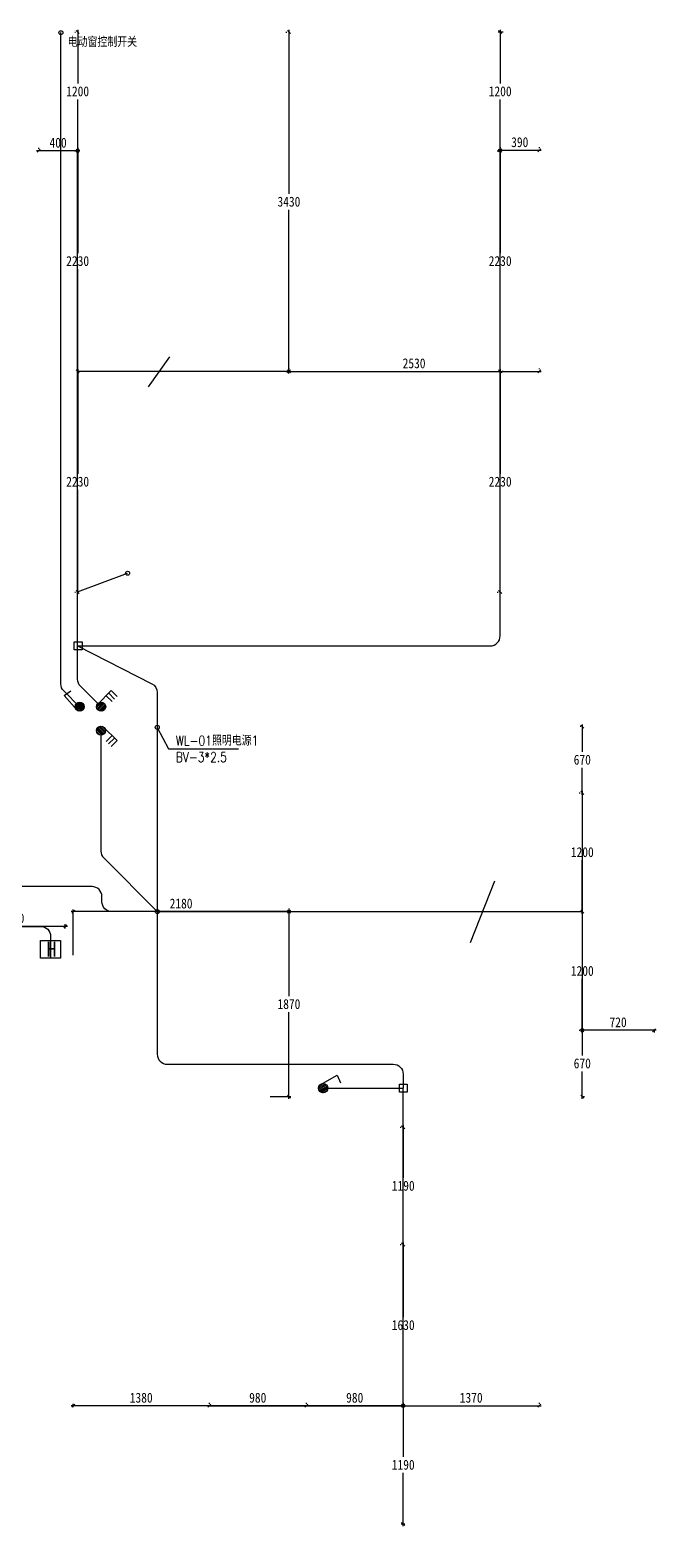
# Model space of a CAD drawing. Header units: millimetres. Extents: x -64529 to 3079702, y -28926 to 77119.
# Drawn here: x 16957 to 23286, y 31272 to 46394 of the extents above; entities that cross this region are included whole.
import ezdxf

# ---------------------------------------------------------------- set-up
doc = ezdxf.new("R2010")
doc.units = ezdxf.units.MM
doc.header["$LTSCALE"] = 10
doc.layers.get('0').update_dxf_attribs({"color": 255})
doc.layers.get('Defpoints').update_dxf_attribs({"color": 255})
doc.layers.add('1灯位开关布线图', color=1, linetype='Continuous', lineweight=30)
doc.layers.add('1灯位开关布置图', color=5, linetype='Continuous', lineweight=30)
doc.styles.add('_THVAC_DIM', font='SIMPLEX', dxfattribs={"width": 0.8, "height": 3.5, "bigfont": 'HZTXT'})
doc.styles.add('夏建东', font='', dxfattribs={"width": 0.85})
doc.styles.add('标注', font='', dxfattribs={"height": 60})
doc.styles.get('夏建东').set_extended_font_data('SimSun')
doc.styles.get('标注').set_extended_font_data('SimSun')
doc.dimstyles.new('g', dxfattribs={"dimtxt": 100, "dimasz": 31, "dimexe": 21, "dimexo": 30, "dimgap": 31, "dimtad": 1, "dimtih": 1, "dimtoh": 1, "dimdec": 0, "dimrnd": 10, "dimdsep": 46, "dimtxsty": '夏建东', "dimblk": 'OBLIQUE', "dimcen": 2.5, "dimdle": 21, "dimclrd": 5, "dimclre": 5, "dimclrt": 5, "dimadec": 0, "dimazin": 0, "dimtfac": 1, "dimtdec": 0, "dimtmove": 2, "dimatfit": 3, "dimldrblk": 'DOT', "dimfxl": 300, "dimlwd": -1, "dimlwe": -1, "dimarcsym": 1})

# ---------------------------------------------------------------- blocks, each defined once
blk = doc.blocks.new('_Oblique')
at = {"color": 0, "linetype": 'ByBlock', "lineweight": -2}
blk.add_line((-0.5, -0.5), (0.5, 0.5), dxfattribs=at)
blk = doc.blocks.new('*D266')
at = {"layer": '1灯位开关布置图', "color": 5, "transparency": 16777216}
for p, q in [((20700, 35303), (20709, 35303)), ((20730, 35324), (20730, 34792)), ((20730, 34097), (20730, 34630)), ((20700, 34118), (20709, 34118))]:
    blk.add_line(p, q, dxfattribs=at)
at = {"layer": 'Defpoints', "color": 0, "lineweight": 30, "transparency": 16777216}
for p in [(20730, 35303, 0), (20730, 35303), (20730, 34118, 0)]:
    blk.add_point(p, dxfattribs=at)
at = {"layer": '1灯位开关布置图', "color": 5, "transparency": 16777216, "xscale": 31, "yscale": 31, "zscale": 31}
for p, rotation in [((20730, 35303), 90), ((20730, 34118), 270)]:
    blk.add_blockref('_Oblique', p, dxfattribs=dict(at, rotation=rotation))
at = {"layer": '1灯位开关布置图', "color": 5, "transparency": 16777216, "insert": (20730, 34711), "char_height": 100, "attachment_point": 5, "style": '夏建东'}
blk.add_mtext('1190', dxfattribs=at)
blk = doc.blocks.new('_Dot')
at = {"color": 0, "linetype": 'ByBlock', "lineweight": -2}
blk.add_line((-0.5, 0), (-1, 0), dxfattribs=at)
at = {"color": 0, "linetype": 'ByBlock', "const_width": 0.5}
blk.add_lwpolyline([(-0.25, 0, 1), (0.25, 0, 1)], format="xyb", close=True, dxfattribs=at)
blk = doc.blocks.new('*D267')
at = {"layer": '1灯位开关布置图', "color": 5, "transparency": 16777216}
for p, q in [((20700, 34118), (20709, 34118)), ((20730, 34139), (20730, 33384)), ((20730, 32467), (20730, 33222)), ((20700, 32488), (20709, 32488))]:
    blk.add_line(p, q, dxfattribs=at)
at = {"layer": 'Defpoints', "color": 0, "lineweight": 30, "transparency": 16777216}
for p in [(20730, 34118, 0), (20730, 32488, 0), (20730, 32488)]:
    blk.add_point(p, dxfattribs=at)
at = {"layer": '1灯位开关布置图', "color": 5, "transparency": 16777216, "xscale": 31, "yscale": 31, "zscale": 31}
for p, rotation in [((20730, 34118), 90), ((20730, 32488), 270)]:
    blk.add_blockref('_Oblique', p, dxfattribs=dict(at, rotation=rotation))
at = {"layer": '1灯位开关布置图', "color": 5, "transparency": 16777216, "insert": (20730, 33303), "char_height": 100, "attachment_point": 5, "style": '夏建东'}
blk.add_mtext('1630', dxfattribs=at)
blk = doc.blocks.new('*D268')
at = {"layer": '1灯位开关布置图', "color": 5, "transparency": 16777216}
for p, q in [((20700, 32488), (20709, 32488)), ((20730, 32509), (20730, 31972)), ((20730, 31272), (20730, 31810)), ((20745, 31293), (20709, 31293))]:
    blk.add_line(p, q, dxfattribs=at)
at = {"layer": 'Defpoints', "color": 0, "lineweight": 30, "transparency": 16777216}
for p in [(20730, 32488, 0), (20730, 31293), (20775, 31293, 0)]:
    blk.add_point(p, dxfattribs=at)
at = {"layer": '1灯位开关布置图', "color": 5, "transparency": 16777216, "xscale": 31, "yscale": 31, "zscale": 31}
for p, rotation in [((20730, 32488), 90), ((20730, 31293), 270)]:
    blk.add_blockref('_Oblique', p, dxfattribs=dict(at, rotation=rotation))
at = {"layer": '1灯位开关布置图', "color": 5, "transparency": 16777216, "insert": (20730, 31891), "char_height": 100, "attachment_point": 5, "style": '夏建东'}
blk.add_mtext('1190', dxfattribs=at)
blk = doc.blocks.new('*D269')
at = {"layer": '1灯位开关布置图', "color": 5, "transparency": 16777216}
for p, q in [((20730, 32518), (20730, 32509)), ((22105, 32518), (22105, 32509)), ((20709, 32488), (22126, 32488))]:
    blk.add_line(p, q, dxfattribs=at)
at = {"layer": 'Defpoints', "color": 0, "lineweight": 30, "transparency": 16777216}
for p in [(20730, 32488, 0), (22105, 32488, 0), (22105, 32488)]:
    blk.add_point(p, dxfattribs=at)
at = {"layer": '1灯位开关布置图', "color": 5, "transparency": 16777216, "xscale": 31, "yscale": 31, "zscale": 31, "rotation": 180}
blk.add_blockref('_Oblique', (20730, 32488), dxfattribs=at)
at = {"layer": '1灯位开关布置图', "color": 5, "transparency": 16777216, "xscale": 31, "yscale": 31, "zscale": 31}
blk.add_blockref('_Oblique', (22105, 32488), dxfattribs=at)
at = {"layer": '1灯位开关布置图', "color": 5, "transparency": 16777216, "insert": (21417, 32569), "char_height": 100, "attachment_point": 5, "style": '夏建东'}
blk.add_mtext('1370', dxfattribs=at)
blk = doc.blocks.new('*D270')
at = {"layer": '1灯位开关布置图', "color": 5, "transparency": 16777216}
for p, q in [((19750, 32518), (19750, 32509)), ((20730, 32518), (20730, 32509)), ((20751, 32488), (19729, 32488))]:
    blk.add_line(p, q, dxfattribs=at)
at = {"layer": 'Defpoints', "color": 0, "lineweight": 30, "transparency": 16777216}
for p in [(19750, 32488, 0), (19750, 32488), (20730, 32488, 0)]:
    blk.add_point(p, dxfattribs=at)
at = {"layer": '1灯位开关布置图', "color": 5, "transparency": 16777216, "xscale": 31, "yscale": 31, "zscale": 31, "rotation": 180}
blk.add_blockref('_Oblique', (19750, 32488), dxfattribs=at)
at = {"layer": '1灯位开关布置图', "color": 5, "transparency": 16777216, "xscale": 31, "yscale": 31, "zscale": 31}
blk.add_blockref('_Oblique', (20730, 32488), dxfattribs=at)
at = {"layer": '1灯位开关布置图', "color": 5, "transparency": 16777216, "insert": (20240, 32569), "char_height": 100, "attachment_point": 5, "style": '夏建东'}
blk.add_mtext('980', dxfattribs=at)
blk = doc.blocks.new('*D271')
at = {"layer": '1灯位开关布置图', "color": 5, "transparency": 16777216}
for p, q in [((18770, 32518), (18770, 32509)), ((19750, 32518), (19750, 32509)), ((19771, 32488), (18749, 32488))]:
    blk.add_line(p, q, dxfattribs=at)
at = {"layer": 'Defpoints', "color": 0, "lineweight": 30, "transparency": 16777216}
for p in [(18770, 32488, 0), (18770, 32488), (19750, 32488, 0)]:
    blk.add_point(p, dxfattribs=at)
at = {"layer": '1灯位开关布置图', "color": 5, "transparency": 16777216, "xscale": 31, "yscale": 31, "zscale": 31, "rotation": 180}
blk.add_blockref('_Oblique', (18770, 32488), dxfattribs=at)
at = {"layer": '1灯位开关布置图', "color": 5, "transparency": 16777216, "xscale": 31, "yscale": 31, "zscale": 31}
blk.add_blockref('_Oblique', (19750, 32488), dxfattribs=at)
at = {"layer": '1灯位开关布置图', "color": 5, "transparency": 16777216, "insert": (19260, 32569), "char_height": 100, "attachment_point": 5, "style": '夏建东'}
blk.add_mtext('980', dxfattribs=at)
blk = doc.blocks.new('*D272')
at = {"layer": '1灯位开关布置图', "color": 5, "transparency": 16777216}
for p, q in [((18770, 32518), (18770, 32509)), ((18791, 32488), (17374, 32488)), ((17395, 32474), (17395, 32509))]:
    blk.add_line(p, q, dxfattribs=at)
at = {"layer": 'Defpoints', "color": 0, "lineweight": 30, "transparency": 16777216}
for p in [(17395, 32488), (17395, 32444, 0), (18770, 32488, 0)]:
    blk.add_point(p, dxfattribs=at)
at = {"layer": '1灯位开关布置图', "color": 5, "transparency": 16777216, "xscale": 31, "yscale": 31, "zscale": 31, "rotation": 180}
blk.add_blockref('_Oblique', (17395, 32488), dxfattribs=at)
at = {"layer": '1灯位开关布置图', "color": 5, "transparency": 16777216, "xscale": 31, "yscale": 31, "zscale": 31}
blk.add_blockref('_Oblique', (18770, 32488), dxfattribs=at)
at = {"layer": '1灯位开关布置图', "color": 5, "transparency": 16777216, "insert": (18082, 32569), "char_height": 100, "attachment_point": 5, "style": '夏建东'}
blk.add_mtext('1380', dxfattribs=at)
blk = doc.blocks.new('*D273')
at = {"layer": '1灯位开关布置图', "color": 5, "transparency": 16777216}
for p, q in [((22525, 39353), (22519, 39353)), ((22540, 39374), (22540, 39099)), ((22540, 38662), (22540, 38937)), ((22510, 38683), (22519, 38683))]:
    blk.add_line(p, q, dxfattribs=at)
at = {"layer": 'Defpoints', "color": 0, "lineweight": 30, "transparency": 16777216}
for p in [(22540, 39353), (22555, 39353, 0), (22540, 38683, 0)]:
    blk.add_point(p, dxfattribs=at)
at = {"layer": '1灯位开关布置图', "color": 5, "transparency": 16777216, "xscale": 31, "yscale": 31, "zscale": 31}
for p, rotation in [((22540, 39353), 90), ((22540, 38683), 270)]:
    blk.add_blockref('_Oblique', p, dxfattribs=dict(at, rotation=rotation))
at = {"layer": '1灯位开关布置图', "color": 5, "transparency": 16777216, "insert": (22540, 39018), "char_height": 100, "attachment_point": 5, "style": '夏建东'}
blk.add_mtext('670', dxfattribs=at)
blk = doc.blocks.new('*D274')
at = {"layer": '1灯位开关布置图', "color": 5, "transparency": 16777216}
for p, q in [((22510, 38683), (22519, 38683)), ((22540, 38704), (22540, 38164)), ((22540, 37462), (22540, 38002)), ((22510, 37483), (22519, 37483))]:
    blk.add_line(p, q, dxfattribs=at)
at = {"layer": 'Defpoints', "color": 0, "lineweight": 30, "transparency": 16777216}
for p in [(22540, 38683, 0), (22540, 37483, 0), (22540, 37483)]:
    blk.add_point(p, dxfattribs=at)
at = {"layer": '1灯位开关布置图', "color": 5, "transparency": 16777216, "xscale": 31, "yscale": 31, "zscale": 31}
for p, rotation in [((22540, 38683), 90), ((22540, 37483), 270)]:
    blk.add_blockref('_Oblique', p, dxfattribs=dict(at, rotation=rotation))
at = {"layer": '1灯位开关布置图', "color": 5, "transparency": 16777216, "insert": (22540, 38083), "char_height": 100, "attachment_point": 5, "style": '夏建东'}
blk.add_mtext('1200', dxfattribs=at)
blk = doc.blocks.new('*D275')
at = {"layer": '1灯位开关布置图', "color": 5, "transparency": 16777216}
for p, q in [((22540, 37504), (22540, 36964)), ((22510, 37483), (22519, 37483)), ((22540, 36262), (22540, 36802)), ((22570, 36283), (22561, 36283))]:
    blk.add_line(p, q, dxfattribs=at)
at = {"layer": 'Defpoints', "color": 0, "lineweight": 30, "transparency": 16777216}
for p in [(22540, 37483, 0), (22540, 36283, 0), (22540, 36283)]:
    blk.add_point(p, dxfattribs=at)
at = {"layer": '1灯位开关布置图', "color": 5, "transparency": 16777216, "xscale": 31, "yscale": 31, "zscale": 31}
for p, rotation in [((22540, 37483), 90), ((22540, 36283), 270)]:
    blk.add_blockref('_Oblique', p, dxfattribs=dict(at, rotation=rotation))
at = {"layer": '1灯位开关布置图', "color": 5, "transparency": 16777216, "insert": (22540, 36883), "char_height": 100, "attachment_point": 5, "style": '夏建东'}
blk.add_mtext('1200', dxfattribs=at)
blk = doc.blocks.new('*D276')
at = {"layer": '1灯位开关布置图', "color": 5, "transparency": 16777216}
for p, q in [((22540, 36304), (22540, 36029)), ((22510, 36283), (22519, 36283)), ((22540, 35592), (22540, 35867)), ((22550, 35613), (22561, 35613))]:
    blk.add_line(p, q, dxfattribs=at)
at = {"layer": 'Defpoints', "color": 0, "lineweight": 30, "transparency": 16777216}
for p in [(22540, 36283, 0), (22520, 35613, 0), (22540, 35613)]:
    blk.add_point(p, dxfattribs=at)
at = {"layer": '1灯位开关布置图', "color": 5, "transparency": 16777216, "xscale": 31, "yscale": 31, "zscale": 31}
for p, rotation in [((22540, 36283), 90), ((22540, 35613), 270)]:
    blk.add_blockref('_Oblique', p, dxfattribs=dict(at, rotation=rotation))
at = {"layer": '1灯位开关布置图', "color": 5, "transparency": 16777216, "insert": (22540, 35948), "char_height": 100, "attachment_point": 5, "style": '夏建东'}
blk.add_mtext('670', dxfattribs=at)
blk = doc.blocks.new('*D277')
at = {"layer": '1灯位开关布置图', "color": 5, "transparency": 16777216}
for p, q in [((19575, 37504), (19575, 36629)), ((19545, 37483), (19554, 37483)), ((19575, 35592), (19575, 36467)), ((19385, 35613), (19596, 35613))]:
    blk.add_line(p, q, dxfattribs=at)
at = {"layer": 'Defpoints', "color": 0, "lineweight": 30, "transparency": 16777216}
for p in [(19575, 37483, 0), (19355, 35613, 0), (19575, 35613)]:
    blk.add_point(p, dxfattribs=at)
at = {"layer": '1灯位开关布置图', "color": 5, "transparency": 16777216, "xscale": 31, "yscale": 31, "zscale": 31}
for p, rotation in [((19575, 37483), 90), ((19575, 35613), 270)]:
    blk.add_blockref('_Oblique', p, dxfattribs=dict(at, rotation=rotation))
at = {"layer": '1灯位开关布置图', "color": 5, "transparency": 16777216, "insert": (19575, 36548), "char_height": 100, "attachment_point": 5, "style": '夏建东'}
blk.add_mtext('1870', dxfattribs=at)
blk = doc.blocks.new('*D278')
at = {"layer": '1灯位开关布置图', "color": 5, "transparency": 16777216}
for p, q in [((17395, 37043), (17395, 37504)), ((19575, 37513), (19575, 37504)), ((19596, 37483), (17374, 37483))]:
    blk.add_line(p, q, dxfattribs=at)
at = {"layer": 'Defpoints', "color": 0, "lineweight": 30, "transparency": 16777216}
for p in [(17395, 37483), (19575, 37483, 0), (17395, 37013, 0)]:
    blk.add_point(p, dxfattribs=at)
at = {"layer": '1灯位开关布置图', "color": 5, "transparency": 16777216, "xscale": 31, "yscale": 31, "zscale": 31, "rotation": 180}
blk.add_blockref('_Oblique', (17395, 37483), dxfattribs=at)
at = {"layer": '1灯位开关布置图', "color": 5, "transparency": 16777216, "xscale": 31, "yscale": 31, "zscale": 31}
blk.add_blockref('_Oblique', (19575, 37483), dxfattribs=at)
at = {"layer": '1灯位开关布置图', "color": 5, "transparency": 16777216, "insert": (18485, 37564), "char_height": 100, "attachment_point": 5, "style": '夏建东'}
blk.add_mtext('2180', dxfattribs=at)
blk = doc.blocks.new('*D279')
at = {"layer": '1灯位开关布置图', "color": 5, "transparency": 16777216}
for p, q in [((19545, 46373), (19554, 46373)), ((19575, 46394), (19575, 44739)), ((19575, 42922), (19575, 44577)), ((19545, 42943), (19554, 42943))]:
    blk.add_line(p, q, dxfattribs=at)
at = {"layer": 'Defpoints', "color": 0, "lineweight": 30, "transparency": 16777216}
for p in [(19575, 46373, 0), (19575, 46373), (19575, 42943, 0)]:
    blk.add_point(p, dxfattribs=at)
at = {"layer": '1灯位开关布置图', "color": 5, "transparency": 16777216, "xscale": 31, "yscale": 31, "zscale": 31}
for p, rotation in [((19575, 46373), 90), ((19575, 42943), 270)]:
    blk.add_blockref('_Oblique', p, dxfattribs=dict(at, rotation=rotation))
at = {"layer": '1灯位开关布置图', "color": 5, "transparency": 16777216, "insert": (19575, 44658), "char_height": 100, "attachment_point": 5, "style": '夏建东'}
blk.add_mtext('3430', dxfattribs=at)
blk = doc.blocks.new('*D280')
at = {"layer": '1灯位开关布置图', "color": 5, "transparency": 16777216}
for p, q in [((19575, 42973), (19575, 42964)), ((22105, 42973), (22105, 42964)), ((19554, 42943), (22126, 42943))]:
    blk.add_line(p, q, dxfattribs=at)
at = {"layer": 'Defpoints', "color": 0, "lineweight": 30, "transparency": 16777216}
for p in [(19575, 42943, 0), (22105, 42943, 0), (22105, 42943)]:
    blk.add_point(p, dxfattribs=at)
at = {"layer": '1灯位开关布置图', "color": 5, "transparency": 16777216, "xscale": 31, "yscale": 31, "zscale": 31, "rotation": 180}
blk.add_blockref('_Oblique', (19575, 42943), dxfattribs=at)
at = {"layer": '1灯位开关布置图', "color": 5, "transparency": 16777216, "xscale": 31, "yscale": 31, "zscale": 31}
blk.add_blockref('_Oblique', (22105, 42943), dxfattribs=at)
at = {"layer": '1灯位开关布置图', "color": 5, "transparency": 16777216, "insert": (20840, 43024), "char_height": 100, "attachment_point": 5, "style": '夏建东'}
blk.add_mtext('2530', dxfattribs=at)
blk = doc.blocks.new('*D281')
at = {"layer": '1灯位开关布置图', "color": 5, "transparency": 16777216}
for p, q in [((17410, 46373), (17419, 46373)), ((17440, 46394), (17440, 45854)), ((17440, 45152), (17440, 45692)), ((17410, 45173), (17419, 45173))]:
    blk.add_line(p, q, dxfattribs=at)
at = {"layer": 'Defpoints', "color": 0, "lineweight": 30, "transparency": 16777216}
for p in [(17440, 46373, 0), (17440, 46373), (17440, 45173, 0)]:
    blk.add_point(p, dxfattribs=at)
at = {"layer": '1灯位开关布置图', "color": 5, "transparency": 16777216, "xscale": 31, "yscale": 31, "zscale": 31}
for p, rotation in [((17440, 46373), 90), ((17440, 45173), 270)]:
    blk.add_blockref('_Oblique', p, dxfattribs=dict(at, rotation=rotation))
at = {"layer": '1灯位开关布置图', "color": 5, "transparency": 16777216, "insert": (17440, 45773), "char_height": 100, "attachment_point": 5, "style": '夏建东'}
blk.add_mtext('1200', dxfattribs=at)
blk = doc.blocks.new('*D282')
at = {"layer": '1灯位开关布置图', "color": 5, "transparency": 16777216}
for p, q in [((17410, 45173), (17419, 45173)), ((17440, 45194), (17440, 44139)), ((17440, 42922), (17440, 43977)), ((17470, 42943), (17461, 42943))]:
    blk.add_line(p, q, dxfattribs=at)
at = {"layer": 'Defpoints', "color": 0, "lineweight": 30, "transparency": 16777216}
for p in [(17440, 45173, 0), (17440, 42943, 0), (17440, 42943)]:
    blk.add_point(p, dxfattribs=at)
at = {"layer": '1灯位开关布置图', "color": 5, "transparency": 16777216, "xscale": 31, "yscale": 31, "zscale": 31}
for p, rotation in [((17440, 45173), 90), ((17440, 42943), 270)]:
    blk.add_blockref('_Oblique', p, dxfattribs=dict(at, rotation=rotation))
at = {"layer": '1灯位开关布置图', "color": 5, "transparency": 16777216, "insert": (17440, 44058), "char_height": 100, "attachment_point": 5, "style": '夏建东'}
blk.add_mtext('2230', dxfattribs=at)
blk = doc.blocks.new('*D283')
at = {"layer": '1灯位开关布置图', "color": 5, "transparency": 16777216}
for p, q in [((17440, 42964), (17440, 41909)), ((17470, 42943), (17461, 42943)), ((17440, 40692), (17440, 41747)), ((17410, 40713), (17419, 40713))]:
    blk.add_line(p, q, dxfattribs=at)
at = {"layer": 'Defpoints', "color": 0, "lineweight": 30, "transparency": 16777216}
for p in [(17440, 42943, 0), (17440, 40713, 0), (17440, 40713)]:
    blk.add_point(p, dxfattribs=at)
at = {"layer": '1灯位开关布置图', "color": 5, "transparency": 16777216, "xscale": 31, "yscale": 31, "zscale": 31}
for p, rotation in [((17440, 42943), 90), ((17440, 40713), 270)]:
    blk.add_blockref('_Oblique', p, dxfattribs=dict(at, rotation=rotation))
at = {"layer": '1灯位开关布置图', "color": 5, "transparency": 16777216, "insert": (17440, 41828), "char_height": 100, "attachment_point": 5, "style": '夏建东'}
blk.add_mtext('2230', dxfattribs=at)
blk = doc.blocks.new('*D284')
at = {"layer": '1灯位开关布置图', "color": 5, "transparency": 16777216}
for p, q in [((17461, 45173), (17024, 45173)), ((17045, 45203), (17045, 45194)), ((17440, 45203), (17440, 45194))]:
    blk.add_line(p, q, dxfattribs=at)
at = {"layer": 'Defpoints', "color": 0, "lineweight": 30, "transparency": 16777216}
for p in [(17045, 45173, 0), (17045, 45173), (17440, 45173, 0)]:
    blk.add_point(p, dxfattribs=at)
at = {"layer": '1灯位开关布置图', "color": 5, "transparency": 16777216, "xscale": 31, "yscale": 31, "zscale": 31, "rotation": 180}
blk.add_blockref('_Oblique', (17045, 45173), dxfattribs=at)
at = {"layer": '1灯位开关布置图', "color": 5, "transparency": 16777216, "xscale": 31, "yscale": 31, "zscale": 31}
blk.add_blockref('_Oblique', (17440, 45173), dxfattribs=at)
at = {"layer": '1灯位开关布置图', "color": 5, "transparency": 16777216, "insert": (17242, 45254), "char_height": 100, "attachment_point": 5, "style": '夏建东'}
blk.add_mtext('400', dxfattribs=at)
blk = doc.blocks.new('*D285')
at = {"layer": '1灯位开关布置图', "color": 5, "transparency": 16777216}
for p, q in [((21741, 46373), (21689, 46373)), ((21710, 46394), (21710, 45854)), ((21710, 45152), (21710, 45692)), ((21680, 45173), (21689, 45173))]:
    blk.add_line(p, q, dxfattribs=at)
at = {"layer": 'Defpoints', "color": 0, "lineweight": 30, "transparency": 16777216}
for p in [(21771, 46373, 0), (21710, 45173, 0), (21710, 45173)]:
    blk.add_point(p, dxfattribs=at)
at = {"layer": '1灯位开关布置图', "color": 5, "transparency": 16777216, "xscale": 31, "yscale": 31, "zscale": 31}
for p, rotation in [((21710, 46373), 90), ((21710, 45173), 270)]:
    blk.add_blockref('_Oblique', p, dxfattribs=dict(at, rotation=rotation))
at = {"layer": '1灯位开关布置图', "color": 5, "transparency": 16777216, "insert": (21710, 45773), "char_height": 100, "attachment_point": 5, "style": '夏建东'}
blk.add_mtext('1200', dxfattribs=at)
blk = doc.blocks.new('*D286')
at = {"layer": '1灯位开关布置图', "color": 5, "transparency": 16777216}
for p, q in [((21680, 45173), (21689, 45173)), ((21710, 45194), (21710, 44139)), ((21710, 42922), (21710, 43977)), ((21740, 42943), (21731, 42943))]:
    blk.add_line(p, q, dxfattribs=at)
at = {"layer": 'Defpoints', "color": 0, "lineweight": 30, "transparency": 16777216}
for p in [(21710, 45173, 0), (21710, 42943, 0), (21710, 42943)]:
    blk.add_point(p, dxfattribs=at)
at = {"layer": '1灯位开关布置图', "color": 5, "transparency": 16777216, "xscale": 31, "yscale": 31, "zscale": 31}
for p, rotation in [((21710, 45173), 90), ((21710, 42943), 270)]:
    blk.add_blockref('_Oblique', p, dxfattribs=dict(at, rotation=rotation))
at = {"layer": '1灯位开关布置图', "color": 5, "transparency": 16777216, "insert": (21710, 44058), "char_height": 100, "attachment_point": 5, "style": '夏建东'}
blk.add_mtext('2230', dxfattribs=at)
blk = doc.blocks.new('*D287')
at = {"layer": '1灯位开关布置图', "color": 5, "transparency": 16777216}
for p, q in [((21710, 42964), (21710, 41909)), ((21740, 42943), (21731, 42943)), ((21710, 40692), (21710, 41747)), ((21680, 40713), (21689, 40713))]:
    blk.add_line(p, q, dxfattribs=at)
at = {"layer": 'Defpoints', "color": 0, "lineweight": 30, "transparency": 16777216}
for p in [(21710, 42943, 0), (21710, 40713, 0), (21710, 40713)]:
    blk.add_point(p, dxfattribs=at)
at = {"layer": '1灯位开关布置图', "color": 5, "transparency": 16777216, "xscale": 31, "yscale": 31, "zscale": 31}
for p, rotation in [((21710, 42943), 90), ((21710, 40713), 270)]:
    blk.add_blockref('_Oblique', p, dxfattribs=dict(at, rotation=rotation))
at = {"layer": '1灯位开关布置图', "color": 5, "transparency": 16777216, "insert": (21710, 41828), "char_height": 100, "attachment_point": 5, "style": '夏建东'}
blk.add_mtext('2230', dxfattribs=at)
blk = doc.blocks.new('*D235')
at = {"layer": '1灯位开关布置图', "color": 5, "transparency": 16777216}
for p, q in [((21689, 45178), (22126, 45178)), ((21710, 45208), (21710, 45199)), ((22105, 45208), (22105, 45199))]:
    blk.add_line(p, q, dxfattribs=at)
at = {"layer": 'Defpoints', "color": 0, "lineweight": 30, "transparency": 16777216}
for p in [(21710, 45178, 0), (22105, 45178, 0), (22105, 45178)]:
    blk.add_point(p, dxfattribs=at)
at = {"layer": '1灯位开关布置图', "color": 5, "transparency": 16777216, "xscale": 31, "yscale": 31, "zscale": 31, "rotation": 180}
blk.add_blockref('_Oblique', (21710, 45178), dxfattribs=at)
at = {"layer": '1灯位开关布置图', "color": 5, "transparency": 16777216, "xscale": 31, "yscale": 31, "zscale": 31}
blk.add_blockref('_Oblique', (22105, 45178), dxfattribs=at)
at = {"layer": '1灯位开关布置图', "color": 5, "transparency": 16777216, "insert": (21908, 45259), "char_height": 100, "attachment_point": 5, "style": '夏建东'}
blk.add_mtext('390', dxfattribs=at)
blk = doc.blocks.new('*D293')
at = {"layer": '1灯位开关布置图', "color": 5, "transparency": 16777216}
for p, q in [((16255, 37334), (16255, 37355)), ((17315, 37313), (17315, 37355)), ((16234, 37334), (17336, 37334))]:
    blk.add_line(p, q, dxfattribs=at)
at = {"layer": 'Defpoints', "color": 0, "linetype": 'Continuous', "lineweight": 30, "transparency": 16777216}
for p in [(16255, 37333, 0), (17315, 37334), (17315, 37283, 0)]:
    blk.add_point(p, dxfattribs=at)
at = {"layer": '1灯位开关布置图', "color": 5, "linetype": 'Continuous', "transparency": 16777216, "xscale": 31, "yscale": 31, "zscale": 31, "rotation": 180}
blk.add_blockref('_Oblique', (16255, 37334), dxfattribs=at)
at = {"layer": '1灯位开关布置图', "color": 5, "linetype": 'Continuous', "transparency": 16777216, "xscale": 31, "yscale": 31, "zscale": 31}
blk.add_blockref('_Oblique', (17315, 37334), dxfattribs=at)
at = {"layer": '1灯位开关布置图', "color": 5, "linetype": 'Continuous', "lineweight": 30, "transparency": 16777216, "insert": (16785, 37415), "char_height": 100, "attachment_point": 5, "style": '夏建东'}
blk.add_mtext('1060', dxfattribs=at)
blk = doc.blocks.new('*D295')
at = {"layer": '1灯位开关布置图', "color": 5, "transparency": 16777216}
for p, q in [((23286, 36283), (22519, 36283)), ((22540, 36283), (22540, 36262)), ((23265, 36283), (23265, 36262))]:
    blk.add_line(p, q, dxfattribs=at)
at = {"layer": 'Defpoints', "color": 0, "linetype": 'Continuous', "lineweight": 30, "transparency": 16777216}
for p in [(23265, 36297, 0), (22540, 36283), (22540, 36283)]:
    blk.add_point(p, dxfattribs=at)
at = {"layer": '1灯位开关布置图', "color": 5, "linetype": 'Continuous', "transparency": 16777216, "xscale": 31, "yscale": 31, "zscale": 31, "rotation": 180}
blk.add_blockref('_Oblique', (22540, 36283), dxfattribs=at)
at = {"layer": '1灯位开关布置图', "color": 5, "linetype": 'Continuous', "transparency": 16777216, "xscale": 31, "yscale": 31, "zscale": 31}
blk.add_blockref('_Oblique', (23265, 36283), dxfattribs=at)
at = {"layer": '1灯位开关布置图', "color": 5, "linetype": 'Continuous', "lineweight": 30, "transparency": 16777216, "insert": (22902, 36364), "char_height": 100, "attachment_point": 5, "style": '夏建东'}
blk.add_mtext('720', dxfattribs=at)
blk = doc.blocks.new('单联开关')
at = {"layer": '1灯位开关布线图', "ltscale": 20}
h = blk.add_hatch(dxfattribs=at)
h.set_pattern_fill('ANSI31', scale=74.1312, style=0)
h.set_pattern_definition([(45, (21613.222, 82357.129), (-6.5523343, 6.5523343), [])])
h.paths.add_polyline_path([(88462, 78148, 1), (88395, 78148, 1)])
at = {"layer": '1灯位开关布线图', "color": 7}
for p, q in [((88402, 78165), (88503, 78268)), ((88503, 78268), (88541, 78221))]:
    blk.add_line(p, q, dxfattribs=at)
blk.add_circle((88429, 78148), 33.4, dxfattribs=at)
blk = doc.blocks.new('三联开关')
at = {"layer": '1灯位开关布线图', "color": 7}
for p, q in [((88402, 77624), (88503, 77727)), ((88485, 77707), (88527, 77664)), ((88503, 77727), (88546, 77684)), ((88467, 77689), (88509, 77647))]:
    blk.add_line(p, q, dxfattribs=at)
at = {"layer": '1灯位开关布线图', "color": 7, "ltscale": 20}
for p, q in [((88396, 77615), (88422, 77640)), ((88396, 77601), (88435, 77640)), ((88399, 77592), (88444, 77637)), ((88405, 77584), (88452, 77631)), ((88412, 77578), (88458, 77624)), ((88422, 77575), (88461, 77614)), ((88435, 77575), (88461, 77601))]:
    blk.add_line(p, q, dxfattribs=at)
at = {"layer": '1灯位开关布线图', "color": 7}
blk.add_circle((88429, 77608), 33.4, dxfattribs=at)

msp = doc.modelspace()

# ---------------------------------------------------------------- linework, layer by layer
at = {"layer": '1灯位开关布线图', "linetype": 'Continuous', "lineweight": 30}
for points in [[(17459.8, 39553.2), (17299.3, 39713.8, -0.1989124), (17270, 39784.5), (17270, 46366.7)], [(17439.8, 40168.8), (21609.8, 40168.8, 0.4142136), (21709.8, 40268.8), (21709.8, 45173.2)], [(17676.3, 39553.4), (17469.1, 39760.6, -0.1989124), (17439.8, 39831.4), (17439.8, 45173.2)], [(17674.1, 39313.2), (17674.1, 38095.4, 0.1989124), (17703.3, 38024.7), (18244.8, 37483.2)], [(16254.8, 37333.2), (17066.4, 37333.2, -0.4142136), (17166.4, 37233.2), (17166.4, 37013.2)]]:
    msp.add_lwpolyline(points, format="xyb", dxfattribs=at)
at = {"layer": '1灯位开关布线图', "linetype": 'Continuous', "lineweight": 30, "elevation": 0}
msp.add_lwpolyline([(18156.3, 42787.3), (18369.8, 43089.5)], dxfattribs=at)
at = {"layer": '1灯位开关布线图', "linetype": 'Continuous', "lineweight": 30}
for points in [[(19574.8, 42943.2), (17439.8, 42943.2)], [(17439.8, 40713.2), (17944.8, 40903.2)], [(22540.1, 38683.2), (22540.1, 36283.2)], [(21408.9, 37172.2), (21655.3, 37794.3)], [(18244.8, 37483.2), (22540.1, 37483.2)], [(19920.5, 35699.1), (20729.8, 35699.1)], [(20729.8, 32487.8), (20729.8, 35699.1)], [(18769.8, 32487.8), (20729.8, 32487.8)]]:
    msp.add_lwpolyline(points, dxfattribs=at)
for points in [[(17406.1, 40208.8), (17486.1, 40208.8), (17486.1, 40128.8), (17406.1, 40128.8)], [(20691.6, 35739.1), (20771.6, 35739.1), (20771.6, 35659.1), (20691.6, 35659.1)]]:
    msp.add_lwpolyline(points, close=True, dxfattribs=at)
at = {"layer": '1灯位开关布线图', "color": 6, "linetype": 'Continuous', "lineweight": 30}
for points in [[(17439.8, 40168.8), (18190.3, 39785.8, -0.2818599), (18244.8, 39696.7), (18244.8, 36040.3, 0.4142136), (18344.8, 35940.3), (20629.8, 35940.3, -0.4142136), (20729.8, 35840.3), (20729.8, 35699.1)], [(18244.8, 37483.2), (17785, 37483.2, -0.4142136), (17685, 37583.2), (17685, 37635.2, 0.4142136), (17585, 37735.2), (14784.8, 37735.2, 0.4142136), (14684.8, 37635.2), (14684.8, 37013.2)]]:
    msp.add_lwpolyline(points, format="xyb", dxfattribs=at)
at = {"layer": '1灯位开关布线图', "color": 6, "linetype": 'Continuous', "lineweight": 30, "elevation": 0}
msp.add_lwpolyline([(18244.8, 39344.9), (18356.5, 39128.8), (19066.2, 39128.8)], dxfattribs=at)
at = {"layer": '1灯位开关布线图', "lineweight": 30}
msp.add_lwpolyline([(17065.1, 37192.1), (17267.8, 37192.1), (17267.8, 37013.2), (17065.1, 37013.2), (17065.1, 37192.1)], dxfattribs=at)
at = {"layer": '1灯位开关布线图', "linetype": 'Continuous', "lineweight": 30}
for centre in [(17270, 46366.7), (17944.8, 40903.2), (18244.8, 37483.2)]:
    msp.add_circle(centre, 20, dxfattribs=at)
at = {"layer": '1灯位开关布线图', "color": 6, "linetype": 'Continuous', "lineweight": 30}
msp.add_circle((18244.8, 39344.9, 0), 20, dxfattribs=at)

# ---------------------------------------------------------------- block references
at = {"layer": '1灯位开关布线图', "color": 7, "zscale": 1.374053990399716}
for name, p, xscale, yscale, rotation in [('单联开关', (117228.3, -88276.1), 1.374053990474409, 1.374053990468383, 86.50286150049715), ('三联开关', (-88963.1, 160818.6), 1.374053990468383, 1.374053990468383, 270), ('单联开关', (-126031.3, -34956), 1.374053990467497, 1.374053990467497, 344.3630337056504)]:
    msp.add_blockref(name, p, dxfattribs=dict(at, xscale=xscale, yscale=yscale, rotation=rotation))
at = {"layer": '1灯位开关布线图', "color": 7, "xscale": 1.374053990468383, "yscale": 1.374053990468383, "zscale": 1.374053990399716}
msp.add_blockref('三联开关', (-103829, -67083.7), dxfattribs=at)

# ---------------------------------------------------------------- texts
at = {"layer": '1灯位开关布线图', "linetype": 'Continuous', "lineweight": 30, "insert": (17340, 46322, 0), "char_height": 100, "width": 869.3, "attachment_point": 1, "style": '_THVAC_DIM'}
msp.add_mtext('电动窗控制开关', dxfattribs=at)
at = {"layer": '1灯位开关布线图', "color": 6, "linetype": 'Continuous', "lineweight": 30, "insert": (18431, 39260.8, 0), "char_height": 100, "width": 1087.404, "attachment_point": 1, "style": '_THVAC_DIM'}
msp.add_mtext('WL-01照明电源1 BV-3*2.5', dxfattribs=at)
at = {"layer": '1灯位开关布线图', "lineweight": 30, "insert": (17124.8, 37177.5), "char_height": 150, "attachment_point": 1, "style": '标注'}
msp.add_mtext_dynamic_manual_height_columns('{\\fSimSun|b0|i0|c134|p2;H}', width=538.3, gutter_width=17.5, heights=[0], dxfattribs=at)

# ---------------------------------------------------------------- dimensions: what is measured, and where the dimension line sits
at = {"layer": '1灯位开关布置图', "color": 250}
for base, p1, p2, picture, middle in [((17439.8, 46373.2, 0), (17439.8, 45173.2), (17439.8, 46373.2), '*D281', (17439.8, 45773.2, 0)), ((19574.8, 46373.2, 0), (19574.8, 42943.2), (19574.8, 46373.2), '*D279', (19574.8, 44658.2, 0)), ((21709.8, 45173.2, 0), (21771.1, 46373.2), (21709.8, 45173.2), '*D285', (21709.8, 45773.2, 0)), ((17439.8, 42943.2, 0), (17439.8, 45173.2), (17439.8, 42943.2), '*D282', (17439.8, 44058.2, 0)), ((21709.8, 42943.2, 0), (21709.8, 45173.2), (21709.8, 42943.2), '*D286', (21709.8, 44058.2, 0)), ((17439.8, 40713.2, 0), (17439.8, 42943.2), (17439.8, 40713.2), '*D283', (17439.8, 41828.2, 0)), ((21709.8, 40713.2, 0), (21709.8, 42943.2), (21709.8, 40713.2), '*D287', (21709.8, 41828.2, 0)), ((22540.1, 39353.2, 0), (22540.1, 38683.2), (22554.8, 39353.2), '*D273', (22540.1, 39018.2, 0)), ((22540.1, 37483.2, 0), (22540.1, 38683.2), (22540.1, 37483.2), '*D274', (22540.1, 38083.2, 0)), ((19574.8, 35613.2, 0), (19574.8, 37483.2), (19354.8, 35613.2), '*D277', (19574.8, 36548.2, 0)), ((22540.1, 36283.2, 0), (22540.1, 37483.2), (22540.1, 36283.2), '*D275', (22540.1, 36883.2, 0)), ((22540.1, 35613.2, 0), (22540.1, 36283.2), (22520, 35613.2), '*D276', (22540.1, 35948.2, 0)), ((20729.8, 35303.2, 0), (20729.8, 34117.8), (20729.8, 35303.2), '*D266', (20729.8, 34710.5, 0)), ((20729.8, 32487.8, 0), (20729.8, 34117.8), (20729.8, 32487.8), '*D267', (20729.8, 33302.8, 0)), ((20729.8, 31293.2, 0), (20729.8, 32487.8), (20774.8, 31293.2), '*D268', (20729.8, 31890.5, 0))]:
    dim = msp.add_linear_dim(base=base, p1=p1, p2=p2, angle=90, dimstyle='g', dxfattribs=at)
    dim.commit()
    dim.dimension.update_dxf_attribs({"geometry": picture, "text_midpoint": middle})
for base, p1, p2, picture, middle in [((17044.8, 45173.2, 0), (17439.8, 45173.2), (17044.8, 45173.2), '*D284', (17242.3, 45254.2, 0)), ((22104.8399, 45177.6917, 0), (21710.2977, 45177.6917), (22104.8399, 45177.6917), '*D235', (21907.5688, 45258.6917, 0)), ((22104.8, 42943.2, 0), (19574.8, 42943.2), (22104.8, 42943.2), '*D280', (20839.8, 43024.2, 0)), ((17394.8, 37483.2, 0), (19574.8, 37483.2), (17394.8, 37013.2), '*D278', (18484.8, 37564.2, 0)), ((17394.8, 32487.8, 0), (18769.8, 32487.8), (17394.8, 32444.3), '*D272', (18082.3, 32568.8, 0)), ((18769.8, 32487.8, 0), (19749.8, 32487.8), (18769.8, 32487.8), '*D271', (19259.8, 32568.8, 0)), ((19749.8, 32487.8, 0), (20729.8, 32487.8), (19749.8, 32487.8), '*D270', (20239.8, 32568.8, 0)), ((22104.8, 32487.8, 0), (20729.8, 32487.8), (22104.8, 32487.8), '*D269', (21417.3, 32568.8, 0))]:
    dim = msp.add_linear_dim(base=base, p1=p1, p2=p2, dimstyle='g', dxfattribs=at)
    dim.commit()
    dim.dimension.update_dxf_attribs({"geometry": picture, "text_midpoint": middle})
at = {"layer": '1灯位开关布置图', "linetype": 'Continuous', "lineweight": 30}
for base, p1, p2, picture, middle in [((17314.8, 37334.4, 0), (16254.8, 37333.2), (17314.8, 37283.2), '*D293', (16784.8, 37415.4, 0)), ((22540.1, 36283.2, 0), (23264.8, 36296.8), (22540.1, 36283.2, 0), '*D295', (22902.5, 36364.2, 0))]:
    dim = msp.add_linear_dim(base=base, p1=p1, p2=p2, dimstyle='g', override={"dimzin": 0, "dimfxlon": 1}, dxfattribs=at)
    dim.commit()
    dim.dimension.update_dxf_attribs({"geometry": picture, "text_midpoint": middle})

doc.saveas('drawing.dxf')
